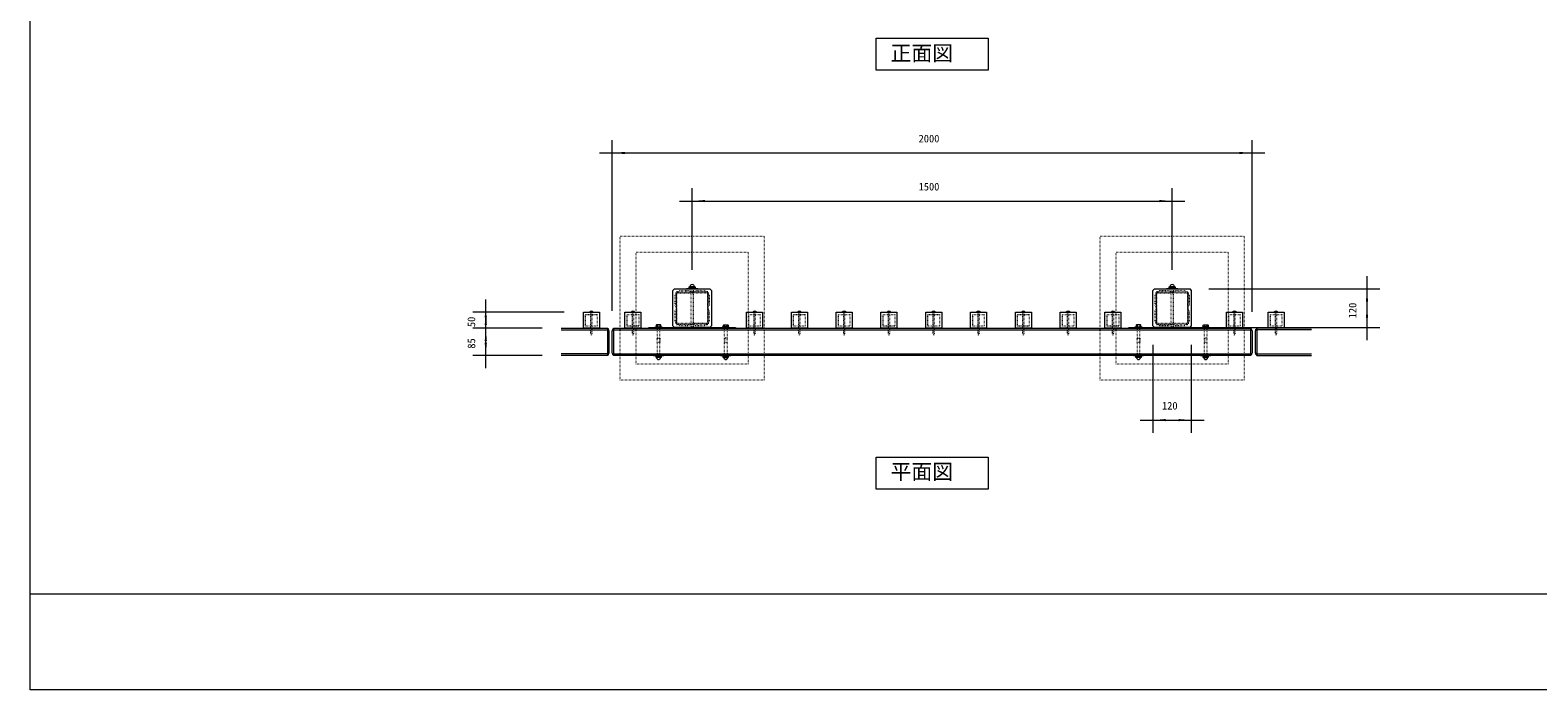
# Model space of a CAD drawing. Units: millimetres, scale not verified. Extents: x -3900 to 3900, y -2750 to 2750.
# Drawn here: x -3900 to 812, y -2750 to -688 of the extents above; entities that cross this region are included whole.
import ezdxf
from ezdxf.enums import TextEntityAlignment as Align

# ---------------------------------------------------------------- set-up
doc = ezdxf.new("R2010")
doc.units = ezdxf.units.MM
doc.header["$LTSCALE"] = 20
doc.linetypes.add('USER5', pattern=[0.208282, 0.069427, -0.138855])
doc.layers.add('0-1_IMPORTED', color=30, linetype='Continuous', lineweight=18)
doc.styles.add('ＭＳ ゴシック', font='')
doc.styles.get('ＭＳ ゴシック').set_extended_font_data('MS Gothic')

msp = doc.modelspace()

# ---------------------------------------------------------------- linework, layer by layer
at = {"layer": '0-1_IMPORTED', "color": 1}
for p, q in [((-2081, -1565.08), (-2081, -1032.08)), ((-81, -1568.58), (-81, -1032.08)), ((-2121, -1072.08), (-2081, -1072.08)), ((-2081, -1072.08), (-81, -1072.08)), ((-81, -1072.08), (-41, -1072.08)), ((-1871, -1222.43), (-1831, -1222.43)), ((-1831, -1437.08), (-1831, -1182.43)), ((-1831, -1222.43), (-331, -1222.43)), ((-331, -1437.08), (-331, -1182.43)), ((-331, -1222.43), (-291, -1222.43)), ((278, -1457.08), (278, -1497.08)), ((-216, -1497.08), (318, -1497.08)), ((278, -1497.08), (278, -1617.08)), ((-2476, -1570.08), (-2476, -1530.08)), ((-2231, -1570.08), (-2516, -1570.08)), ((-2476, -1620.08), (-2476, -1570.08)), ((-2476, -1620.08), (-2476, -1580.08)), ((-2300, -1620.08), (-2516, -1620.08)), ((-2300, -1620.08), (-2516, -1620.08)), ((-2476, -1705.08), (-2476, -1620.08)), ((-2476, -1660.08), (-2476, -1620.08)), ((-216, -1617.08), (318, -1617.08)), ((278, -1617.08), (278, -1657.08)), ((-391, -1672.08), (-391, -1947)), ((-271, -1672.08), (-271, -1947)), ((-2300, -1705.08), (-2516, -1705.08)), ((-2476, -1745.08), (-2476, -1705.08)), ((-431, -1907), (-391, -1907)), ((-391, -1907), (-271, -1907)), ((-271, -1907), (-231, -1907))]:
    msp.add_line(p, q, dxfattribs=at)
at = {"layer": '0-1_IMPORTED', "linetype": 'USER5'}
for p, q in [((-1831, -1507.08), (-1876.4, -1507.08)), ((-1785.6, -1507.08), (-1831, -1507.08)), ((-331, -1507.08), (-376.4, -1507.08)), ((-285.6, -1507.08), (-331, -1507.08))]:
    msp.add_line(p, q, dxfattribs=at)
at = {"layer": '0-1_IMPORTED'}
for p, q in [((-1823.85, -1490.58), (-1838.15, -1490.58)), ((-1831, -1491.29), (-1831, -1494.86)), ((-323.85, -1490.58), (-338.15, -1490.58)), ((-331, -1491.29), (-331, -1494.86)), ((-2140.1, -1570.08), (-2140.1, -1570.08)), ((-2010.1, -1570.08), (-2010.1, -1570.08)), ((-1630.1, -1570.08), (-1630.1, -1570.08)), ((-1490.1, -1570.08), (-1490.1, -1570.08)), ((-1350.1, -1570.08), (-1350.1, -1570.08)), ((-1210.1, -1570.08), (-1210.1, -1570.08)), ((-1070.1, -1570.08), (-1070.1, -1570.08)), ((-930.1, -1570.08), (-930.1, -1570.08)), ((-790.1, -1570.08), (-790.1, -1570.08)), ((-650.1, -1570.08), (-650.1, -1570.08)), ((-510.1, -1570.08), (-510.1, -1570.08)), ((-130.1, -1570.08), (-130.1, -1570.08)), ((-0.1, -1570.08), (-0.1, -1570.08)), ((-2240, -1625.08), (-2091, -1625.08)), ((-2096, -1620.08), (-2096, -1705.08)), ((-2081, -1625.08), (-81, -1625.08)), ((-2076, -1705.08), (-2076, -1620.08)), ((-1939.74, -1609.58), (-1939.74, -1615.08)), ((-1932.26, -1609.58), (-1932.26, -1615.08)), ((-1729.74, -1609.58), (-1729.74, -1615.08)), ((-1722.26, -1609.58), (-1722.26, -1615.08)), ((-439.74, -1609.58), (-439.74, -1615.08)), ((-432.26, -1609.58), (-432.26, -1615.08)), ((-229.74, -1609.58), (-229.74, -1615.08)), ((-222.26, -1609.58), (-222.26, -1615.08)), ((-86, -1620.08), (-86, -1705.08)), ((105, -1625.08), (-71, -1625.08)), ((-66, -1620.08), (-66, -1705.08)), ((-2091, -1700.08), (-2240, -1700.08)), ((-2081, -1700.08), (-81, -1700.08)), ((-1929.99, -1711.58), (-1942.01, -1711.58)), ((-1936, -1710.86), (-1936, -1707.29)), ((-1732.01, -1711.58), (-1719.99, -1711.58)), ((-1726, -1710.86), (-1726, -1707.29)), ((-429.99, -1711.58), (-442.01, -1711.58)), ((-436, -1710.86), (-436, -1707.29)), ((-232.01, -1711.58), (-219.99, -1711.58)), ((-226, -1710.86), (-226, -1707.29)), ((-71, -1700.08), (105, -1700.08)), ((-3900, -2450), (3900, -2450))]:
    msp.add_line(p, q, dxfattribs=at)
for points in [[(-3900, 2750), (3900, 2750), (3900, -2750), (-3900, -2750)], [(-1256, -713.45), (-906, -713.45), (-906, -813.45), (-1256, -813.45)], [(-1891, -1502.08), (-1886, -1497.08), (-1776, -1497.08), (-1771, -1502.08), (-1771, -1612.08), (-1776, -1617.08), (-1886, -1617.08), (-1891, -1612.08)], [(-1848.5, -1495.58), (-1813.5, -1495.58), (-1813.5, -1497.08), (-1848.5, -1497.08)], [(-1840, -1490.58), (-1822, -1490.58), (-1822, -1495.58), (-1840, -1495.58)], [(-391, -1502.08), (-386, -1497.08), (-276, -1497.08), (-271, -1502.08), (-271, -1612.08), (-276, -1617.08), (-386, -1617.08), (-391, -1612.08)], [(-348.5, -1495.58), (-313.5, -1495.58), (-313.5, -1497.08), (-348.5, -1497.08)], [(-340, -1490.58), (-322, -1490.58), (-322, -1495.58), (-340, -1495.58)], [(-2171, -1570.08), (-2121, -1570.08), (-2121, -1620.08), (-2171, -1620.08)], [(-2041, -1570.08), (-1991, -1570.08), (-1991, -1620.08), (-2041, -1620.08)], [(-1661, -1570.08), (-1611, -1570.08), (-1611, -1620.08), (-1661, -1620.08)], [(-1521, -1570.08), (-1471, -1570.08), (-1471, -1620.08), (-1521, -1620.08)], [(-1381, -1570.08), (-1331, -1570.08), (-1331, -1620.08), (-1381, -1620.08)], [(-1241, -1570.08), (-1191, -1570.08), (-1191, -1620.08), (-1241, -1620.08)], [(-1101, -1570.08), (-1051, -1570.08), (-1051, -1620.08), (-1101, -1620.08)], [(-961, -1570.08), (-911, -1570.08), (-911, -1620.08), (-961, -1620.08)], [(-821, -1570.08), (-771, -1570.08), (-771, -1620.08), (-821, -1620.08)], [(-681, -1570.08), (-631, -1570.08), (-631, -1620.08), (-681, -1620.08)], [(-541, -1570.08), (-491, -1570.08), (-491, -1620.08), (-541, -1620.08)], [(-161, -1570.08), (-111, -1570.08), (-111, -1620.08), (-161, -1620.08)], [(-31, -1570.08), (19, -1570.08), (19, -1620.08), (-31, -1620.08)], [(-2077, -1620.08), (-85, -1620.08), (-81, -1628.58), (-81, -1696.58), (-85, -1705.08), (-2077, -1705.08), (-2081, -1696.58), (-2081, -1628.58)], [(-1966, -1617.08), (-1696, -1617.08), (-1696, -1620.08), (-1966, -1620.08)], [(-1926, -1615.08), (-1926, -1617.08), (-1946, -1617.08), (-1946, -1615.08)], [(-1942.2, -1609.58), (-1943.5, -1610.33), (-1943.5, -1615.08), (-1928.5, -1615.08), (-1928.5, -1610.33), (-1929.8, -1609.58)], [(-1736, -1615.08), (-1736, -1617.08), (-1716, -1617.08), (-1716, -1615.08)], [(-1719.8, -1609.58), (-1718.5, -1610.33), (-1718.5, -1615.08), (-1733.5, -1615.08), (-1733.5, -1610.33), (-1732.2, -1609.58)], [(-466, -1617.08), (-196, -1617.08), (-196, -1620.08), (-466, -1620.08)], [(-426, -1615.08), (-426, -1617.08), (-446, -1617.08), (-446, -1615.08)], [(-442.2, -1609.58), (-443.5, -1610.33), (-443.5, -1615.08), (-428.5, -1615.08), (-428.5, -1610.33), (-429.8, -1609.58)], [(-236, -1615.08), (-236, -1617.08), (-216, -1617.08), (-216, -1615.08)], [(-219.8, -1609.58), (-218.5, -1610.33), (-218.5, -1615.08), (-233.5, -1615.08), (-233.5, -1610.33), (-232.2, -1609.58)], [(-1952, -1705.08), (-1920, -1705.08), (-1920, -1706.58), (-1952, -1706.58)], [(-1944, -1706.58), (-1928, -1706.58), (-1928, -1711.58), (-1944, -1711.58)], [(-1742, -1705.08), (-1710, -1705.08), (-1710, -1706.58), (-1742, -1706.58)], [(-1734, -1706.58), (-1718, -1706.58), (-1718, -1711.58), (-1734, -1711.58)], [(-452, -1705.08), (-420, -1705.08), (-420, -1706.58), (-452, -1706.58)], [(-444, -1706.58), (-428, -1706.58), (-428, -1711.58), (-444, -1711.58)], [(-242, -1705.08), (-210, -1705.08), (-210, -1706.58), (-242, -1706.58)], [(-234, -1706.58), (-218, -1706.58), (-218, -1711.58), (-234, -1711.58)], [(-1256, -2022.85), (-906, -2022.85), (-906, -2122.85), (-1256, -2122.85)]]:
    msp.add_lwpolyline(points, close=True, dxfattribs=at)
at = {"layer": '0-1_IMPORTED', "linetype": 'USER5'}
for points in [[(-2056, -1332.08), (-1606, -1332.08), (-1606, -1782.08), (-2056, -1782.08)], [(-556, -1332.08), (-106, -1332.08), (-106, -1782.08), (-556, -1782.08)], [(-2006, -1382.08), (-1656, -1382.08), (-1656, -1732.08), (-2006, -1732.08)], [(-506, -1382.08), (-156, -1382.08), (-156, -1732.08), (-506, -1732.08)], [(-1776, -1497.08), (-1771, -1502.08), (-1771, -1612.08), (-1776, -1617.08), (-1886, -1617.08), (-1891, -1612.08), (-1891, -1502.08), (-1886, -1497.08)], [(-1827.54, -1497.08), (-1827.54, -1615.43), (-1834.46, -1615.43), (-1834.46, -1497.08)], [(-276, -1497.08), (-271, -1502.08), (-271, -1612.08), (-276, -1617.08), (-386, -1617.08), (-391, -1612.08), (-391, -1502.08), (-386, -1497.08)], [(-327.54, -1497.08), (-327.54, -1615.43), (-334.46, -1615.43), (-334.46, -1497.08)], [(-2164, -1577.08), (-2128, -1577.08), (-2128, -1613.08), (-2164, -1613.08)], [(-2148.5, -1570.08), (-2148.5, -1635.42), (-2146, -1641), (-2143.5, -1635.42), (-2143.5, -1570.08)], [(-2034, -1577.08), (-1998, -1577.08), (-1998, -1613.08), (-2034, -1613.08)], [(-2018.5, -1570.08), (-2018.5, -1635.42), (-2016, -1641), (-2013.5, -1635.42), (-2013.5, -1570.08)], [(-1654, -1577.08), (-1618, -1577.08), (-1618, -1613.08), (-1654, -1613.08)], [(-1638.5, -1570.08), (-1638.5, -1635.42), (-1636, -1641), (-1633.5, -1635.42), (-1633.5, -1570.08)], [(-1514, -1577.08), (-1478, -1577.08), (-1478, -1613.08), (-1514, -1613.08)], [(-1498.5, -1570.08), (-1498.5, -1635.42), (-1496, -1641), (-1493.5, -1635.42), (-1493.5, -1570.08)], [(-1374, -1577.08), (-1338, -1577.08), (-1338, -1613.08), (-1374, -1613.08)], [(-1358.5, -1570.08), (-1358.5, -1635.42), (-1356, -1641), (-1353.5, -1635.42), (-1353.5, -1570.08)], [(-1234, -1577.08), (-1198, -1577.08), (-1198, -1613.08), (-1234, -1613.08)], [(-1218.5, -1570.08), (-1218.5, -1635.42), (-1216, -1641), (-1213.5, -1635.42), (-1213.5, -1570.08)], [(-1094, -1577.08), (-1058, -1577.08), (-1058, -1613.08), (-1094, -1613.08)], [(-1078.5, -1570.08), (-1078.5, -1635.42), (-1076, -1641), (-1073.5, -1635.42), (-1073.5, -1570.08)], [(-954, -1577.08), (-918, -1577.08), (-918, -1613.08), (-954, -1613.08)], [(-938.5, -1570.08), (-938.5, -1635.42), (-936, -1641), (-933.5, -1635.42), (-933.5, -1570.08)], [(-814, -1577.08), (-778, -1577.08), (-778, -1613.08), (-814, -1613.08)], [(-798.5, -1570.08), (-798.5, -1635.42), (-796, -1641), (-793.5, -1635.42), (-793.5, -1570.08)], [(-674, -1577.08), (-638, -1577.08), (-638, -1613.08), (-674, -1613.08)], [(-658.5, -1570.08), (-658.5, -1635.42), (-656, -1641), (-653.5, -1635.42), (-653.5, -1570.08)], [(-534, -1577.08), (-498, -1577.08), (-498, -1613.08), (-534, -1613.08)], [(-518.5, -1570.08), (-518.5, -1635.42), (-516, -1641), (-513.5, -1635.42), (-513.5, -1570.08)], [(-154, -1577.08), (-118, -1577.08), (-118, -1613.08), (-154, -1613.08)], [(-138.5, -1570.08), (-138.5, -1635.42), (-136, -1641), (-133.5, -1635.42), (-133.5, -1570.08)], [(-24, -1577.08), (12, -1577.08), (12, -1613.08), (-24, -1613.08)], [(-8.5, -1570.08), (-8.5, -1635.42), (-6, -1641), (-3.5, -1635.42), (-3.5, -1570.08)], [(-1940, -1617.08), (-1940, -1706.58), (-1932, -1706.58), (-1932, -1617.08)], [(-1827, -1615.43), (-1822.35, -1620.08), (-1839.65, -1620.08), (-1835, -1615.43)], [(-1722, -1617.08), (-1722, -1706.58), (-1730, -1706.58), (-1730, -1617.08)], [(-440, -1617.08), (-440, -1706.58), (-432, -1706.58), (-432, -1617.08)], [(-327, -1615.43), (-322.35, -1620.08), (-339.65, -1620.08), (-335, -1615.43)], [(-222, -1617.08), (-222, -1706.58), (-230, -1706.58), (-230, -1617.08)], [(-1940, -1664.58), (-1940, -1651.08), (-1932, -1651.08), (-1932, -1664.58)], [(-1722, -1664.58), (-1722, -1651.08), (-1730, -1651.08), (-1730, -1664.58)], [(-440, -1664.58), (-440, -1651.08), (-432, -1651.08), (-432, -1664.58)], [(-222, -1664.58), (-222, -1651.08), (-230, -1651.08), (-230, -1664.58)]]:
    msp.add_lwpolyline(points, close=True, dxfattribs=at)
for points in [[(-1783, -1506.08), (-1787, -1506.08), (-1792, -1503.08), (-1810, -1503.08), (-1816, -1503.08), (-1821, -1503.08), (-1826, -1506.58), (-1836, -1506.58), (-1841, -1503.08), (-1846, -1503.08), (-1852, -1503.08), (-1870, -1503.08), (-1875, -1506.08), (-1879, -1506.08)], [(-283, -1506.08), (-287, -1506.08), (-292, -1503.08), (-310, -1503.08), (-316, -1503.08), (-321, -1503.08), (-326, -1506.58), (-336, -1506.58), (-341, -1503.08), (-346, -1503.08), (-352, -1503.08), (-370, -1503.08), (-375, -1506.08), (-379, -1506.08)], [(-1882, -1509.08), (-1882, -1513.08), (-1885, -1518.08), (-1885, -1536.08), (-1885, -1542.08), (-1885, -1547.08), (-1881.5, -1552.08), (-1881.5, -1562.08), (-1885, -1567.08), (-1885, -1572.08), (-1885, -1578.08), (-1885, -1596.08), (-1882, -1601.08), (-1882, -1605.08)], [(-1881, -1511.68), (-1881, -1557.08), (-1881, -1602.48)], [(-1878.7, -1602.48), (-1878.7, -1557.08), (-1878.7, -1511.68)], [(-1876.4, -1509.38), (-1831, -1509.38), (-1785.6, -1509.38)], [(-1783.3, -1511.68), (-1783.3, -1557.08), (-1783.3, -1602.48)], [(-1781, -1602.48), (-1781, -1557.08), (-1781, -1511.68)], [(-1777, -1567.08), (-1780.5, -1562.08), (-1780.5, -1552.08), (-1777, -1547.08), (-1777, -1542.08), (-1777, -1536.08), (-1777, -1518.08), (-1780, -1513.08), (-1780, -1509.08)], [(-382, -1509.08), (-382, -1513.08), (-385, -1518.08), (-385, -1536.08), (-385, -1542.08), (-385, -1547.08), (-381.5, -1552.08), (-381.5, -1562.08), (-385, -1567.08), (-385, -1572.08), (-385, -1578.08), (-385, -1596.08), (-382, -1601.08), (-382, -1605.08)], [(-381, -1511.68), (-381, -1557.08), (-381, -1602.48)], [(-378.7, -1602.48), (-378.7, -1557.08), (-378.7, -1511.68)], [(-376.4, -1509.38), (-331, -1509.38), (-285.6, -1509.38)], [(-283.3, -1511.68), (-283.3, -1557.08), (-283.3, -1602.48)], [(-281, -1602.48), (-281, -1557.08), (-281, -1511.68)], [(-277, -1567.08), (-280.5, -1562.08), (-280.5, -1552.08), (-277, -1547.08), (-277, -1542.08), (-277, -1536.08), (-277, -1518.08), (-280, -1513.08), (-280, -1509.08)], [(-1780, -1605.08), (-1780, -1601.08), (-1777, -1596.08), (-1777, -1578.08), (-1777, -1572.08), (-1777, -1567.08)], [(-280, -1605.08), (-280, -1601.08), (-277, -1596.08), (-277, -1578.08), (-277, -1572.08), (-277, -1567.08)], [(-1879, -1608.08), (-1875, -1608.08), (-1870, -1611.08), (-1852, -1611.08), (-1846, -1611.08), (-1841, -1611.08), (-1836, -1607.58), (-1826, -1607.58), (-1821, -1611.08), (-1816, -1611.08), (-1810, -1611.08), (-1792, -1611.08), (-1787, -1608.08), (-1783, -1608.08)], [(-1785.6, -1604.78), (-1831, -1604.78), (-1876.4, -1604.78)], [(-1876.4, -1607.08), (-1831, -1607.08), (-1785.6, -1607.08)], [(-379, -1608.08), (-375, -1608.08), (-370, -1611.08), (-352, -1611.08), (-346, -1611.08), (-341, -1611.08), (-336, -1607.58), (-326, -1607.58), (-321, -1611.08), (-316, -1611.08), (-310, -1611.08), (-292, -1611.08), (-287, -1608.08), (-283, -1608.08)], [(-285.6, -1604.78), (-331, -1604.78), (-376.4, -1604.78)], [(-376.4, -1607.08), (-331, -1607.08), (-285.6, -1607.08)]]:
    msp.add_lwpolyline(points, dxfattribs=at)
at = {"layer": '0-1_IMPORTED'}
for points in [[(-2151.9, -1570.08), (-2151.9, -1570.08), (-2140.1, -1570.08)], [(-2021.9, -1570.08), (-2021.9, -1570.08), (-2010.1, -1570.08)], [(-1641.9, -1570.08), (-1641.9, -1570.08), (-1630.1, -1570.08)], [(-1501.9, -1570.08), (-1501.9, -1570.08), (-1490.1, -1570.08)], [(-1361.9, -1570.08), (-1361.9, -1570.08), (-1350.1, -1570.08)], [(-1221.9, -1570.08), (-1221.9, -1570.08), (-1210.1, -1570.08)], [(-1081.9, -1570.08), (-1081.9, -1570.08), (-1070.1, -1570.08)], [(-941.9, -1570.08), (-941.9, -1570.08), (-930.1, -1570.08)], [(-801.9, -1570.08), (-801.9, -1570.08), (-790.1, -1570.08)], [(-661.9, -1570.08), (-661.9, -1570.08), (-650.1, -1570.08)], [(-521.9, -1570.08), (-521.9, -1570.08), (-510.1, -1570.08)], [(-141.9, -1570.08), (-141.9, -1570.08), (-130.1, -1570.08)], [(-11.9, -1570.08), (-11.9, -1570.08), (-0.1, -1570.08)], [(-2240, -1620.08), (-2094.92, -1620.08), (-2091, -1628.58), (-2091, -1696.58), (-2094.92, -1705.08), (-2240, -1705.08)], [(105, -1620.08), (-66.37, -1620.08), (-71, -1628.58), (-71, -1696.58), (-66.37, -1705.08), (105, -1705.08)]]:
    msp.add_lwpolyline(points, dxfattribs=at)
at = {"layer": '0-1_IMPORTED', "linetype": 'USER5'}
for centre, radius, start, end in [((-1879, -1509.08), 3, 90, 180), ((-1876.4, -1511.68), 4.6, 90, 180), ((-1785.6, -1511.68), 4.6, 360, 90), ((-1783, -1509.08), 3, 0, 90), ((-379, -1509.08), 3, 90, 180), ((-376.4, -1511.68), 4.6, 90, 180), ((-285.6, -1511.68), 4.6, 360, 90), ((-283, -1509.08), 3, 360, 90), ((-1876.4, -1511.68), 2.3, 90, 180), ((-1785.6, -1511.68), 2.3, 360, 90), ((-376.4, -1511.68), 2.3, 90, 180), ((-285.6, -1511.68), 2.3, 360, 90), ((-1879, -1605.08), 3, 180, 270), ((-1876.4, -1602.48), 4.6, 180, 270), ((-1876.4, -1602.48), 2.3, 180, 270), ((-1785.6, -1602.48), 4.6, 270, 360), ((-1785.6, -1602.48), 2.3, 270, 360), ((-1783, -1605.08), 3, 270, 360), ((-379, -1605.08), 3, 180, 270), ((-376.4, -1602.48), 4.6, 180, 270), ((-376.4, -1602.48), 2.3, 180, 270), ((-285.6, -1602.48), 4.6, 270, 360), ((-285.6, -1602.48), 2.3, 270, 360), ((-283, -1605.08), 3, 270, 360)]:
    msp.add_arc(centre, radius, start, end, dxfattribs=at)
at = {"layer": '0-1_IMPORTED'}
for centre, radius, start, end in [((-1831, -1490.58), 7.15, 90, 180), ((-1831, -1490.58), 7.15, 0, 90), ((-331, -1490.58), 7.15, 90, 180), ((-331, -1490.58), 7.15, 0, 90), ((-2146, -1574.14), 7.17, 34.56289, 145.43711), ((-2016, -1574.14), 7.16, 34.56289, 145.43711), ((-1636, -1574.14), 7.16, 34.56289, 145.43711), ((-1496, -1574.14), 7.16, 34.56289, 145.43711), ((-1356, -1574.14), 7.16, 34.56289, 145.43711), ((-1216, -1574.14), 7.16, 34.56289, 145.43711), ((-1076, -1574.14), 7.16, 34.56289, 145.43711), ((-936, -1574.14), 7.16, 34.56289, 145.43711), ((-796, -1574.14), 7.16, 34.56289, 145.43711), ((-656, -1574.14), 7.16, 34.56289, 145.43711), ((-516, -1574.14), 7.16, 34.56289, 145.43711), ((-136, -1574.14), 7.16, 34.56289, 145.43711), ((-6, -1574.14), 7.16, 34.56289, 145.43711), ((-1936, -1711.58), 6.01, 180, 270), ((-1936, -1711.58), 6.01, 270, 360), ((-1726, -1711.58), 6.01, 180, 270), ((-1726, -1711.58), 6.01, 270, 360), ((-436, -1711.58), 6.01, 180, 270), ((-436, -1711.58), 6.01, 270, 360), ((-226, -1711.58), 6.01, 180, 270), ((-226, -1711.58), 6.01, 270, 360)]:
    msp.add_arc(centre, radius, start, end, dxfattribs=at)
at = {"layer": '0-1_IMPORTED', "color": 1}
for points in [[(-2081, -1072.08), (-2041, -1068.58), (-2041, -1075.58)], [(-81, -1072.08), (-121, -1075.58), (-121, -1068.58)], [(-1831, -1222.43), (-1791, -1218.93), (-1791, -1225.93)], [(-331, -1222.43), (-371, -1225.93), (-371, -1218.93)], [(278, -1497.08), (281.5, -1537.08), (274.5, -1537.08)], [(-2476, -1570.08), (-2472.5, -1610.08), (-2479.5, -1610.08)], [(-2476, -1620.08), (-2479.5, -1580.08), (-2472.5, -1580.08)], [(278, -1617.08), (274.5, -1577.08), (281.5, -1577.08)], [(-2476, -1620.08), (-2472.5, -1660.08), (-2479.5, -1660.08)], [(-2476, -1705.08), (-2479.5, -1665.08), (-2472.5, -1665.08)], [(-391, -1907), (-351, -1903.5), (-351, -1910.5)], [(-271, -1907), (-311, -1910.5), (-311, -1903.5)]]:
    msp.add_solid(points, dxfattribs=at)

# ---------------------------------------------------------------- texts
at = {"layer": '0-1_IMPORTED', "color": 7, "style": 'ＭＳ ゴシック'}
for s, height, p in [('正面図', 47.77, (-1210.92, -798.35)), ('2000', 23.88, (-1123.33, -1046.15)), ('1500', 23.88, (-1123.33, -1196.5)), ('120', 23.88, (-362.75, -1881.07)), ('平面図', 47.77, (-1210.92, -2106.11))]:
    msp.add_text(s, height=height, dxfattribs=at).set_placement(p, align=Align.BOTTOM_LEFT)
for s, p in [('120', (252.07, -1588.83)), ('50', (-2501.93, -1616.24)), ('85', (-2501.93, -1683.74))]:
    msp.add_text(s, height=23.88, rotation=90, dxfattribs=at).set_placement(p, align=Align.BOTTOM_LEFT)

doc.saveas('drawing.dxf')
